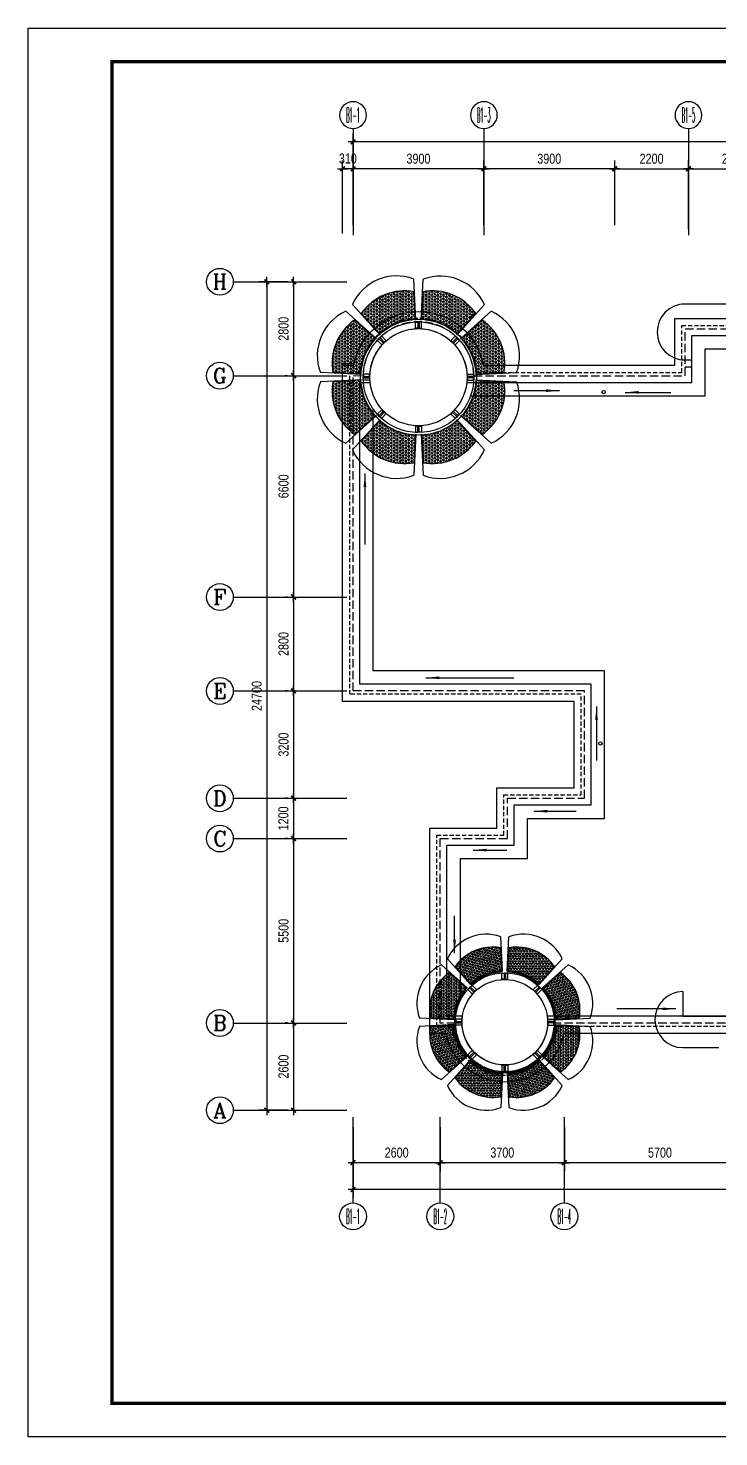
# Model space of a CAD drawing. Extents: x -40206 to 90585, y -55800 to -13493.
# Drawn here: x 31285 to 51876, y -55493 to -13493 of the extents above; entities that cross this region are included whole.
import ezdxf
from ezdxf.enums import TextEntityAlignment as Align

# ---------------------------------------------------------------- set-up
doc = ezdxf.new("R2010")
doc.units = 0
doc.header["$LTSCALE"] = 1000
doc.header["$MEASUREMENT"] = 0
doc.linetypes.add('DASH', pattern=[0.35, 0.25, -0.1])
doc.linetypes.add('HIDDEN2', pattern=[0.1875, 0.125, -0.0625])
doc.layers.get('0').update_dxf_attribs({"linetype": 'CONTINUOUS'})
doc.layers.get('DEFPOINTS').update_dxf_attribs({"linetype": 'CONTINUOUS'})
doc.layers.add('AXIS_TEXT', color=7, linetype='CONTINUOUS')
doc.layers.add('FRAME', color=7, linetype='CONTINUOUS')
doc.styles.add('COMPLEX', font='COMPLEX')
doc.styles.add('DIM_FONT', font='wcad.shx', dxfattribs={"width": 0.8})
doc.dimstyles.new('AXIS', dxfattribs={"dimtxt": 300, "dimasz": 1, "dimexe": 250, "dimexo": 300, "dimgap": 150, "dimtad": 1, "dimdec": 0, "dimzin": 0, "dimdsep": 46, "dimtxsty": 'DIM_FONT', "dimblk": '_DIMX', "dimblk1": 'ARCHTICK', "dimblk2": 'ARCHTICK', "dimsah": 1, "dimcen": 0.09, "dimdle": 150, "dimclrt": 7, "dimadec": 0, "dimazin": 0, "dimtfac": 1, "dimtdec": 0, "dimtix": 1, "dimtmove": 2, "dimatfit": 3, "dimldrblk": '_DIMX', "dimfxl": 0, "dimtolj": 1, "dimtzin": 0, "dimarcsym": 0})
pattern_1 = [(0, (-39508.087, -29828.714), (1e-14, 49.963004), [28.846154, -57.69231]), (120, (-39508.087, -29828.714), (-43.26923, -24.981502), [28.846154, -57.69231]), (60, (-39479.24, -29828.714), (-43.26923, 24.981502), [28.846154, -57.69231])]

# ---------------------------------------------------------------- blocks, each defined once
blk = doc.blocks.new('_DIMX')
blk.add_line((-150, 0), (150, 0))
at = {"const_width": 50}
blk.add_lwpolyline([(-70, -70), (70, 70)], dxfattribs=at)
blk = doc.blocks.new('*D98')
at = {"color": 0, "linetype": 'ByBlock'}
for p, q in [((-30430, -46259), (-30430, -48370)), ((4670, -46259), (4670, -48370)), ((4669, -48120), (-30429, -48120))]:
    blk.add_line(p, q, dxfattribs=at)
at = {"layer": 'DEFPOINTS', "color": 0, "linetype": 'ByBlock'}
for p in [(-30430, -45959), (4670, -45959), (-30430, -48120)]:
    blk.add_point(p, dxfattribs=at)
at = {"color": 0, "linetype": 'ByBlock', "rotation": 180}
blk.add_blockref('_DIMX', (-30430, -48120), dxfattribs=at)
at = {"color": 0, "linetype": 'ByBlock'}
blk.add_blockref('_DIMX', (4670, -48120), dxfattribs=at)
at = {"color": 7, "linetype": 'ByBlock', "insert": (-12880, -47814), "char_height": 300, "attachment_point": 5, "style": 'DIM_FONT'}
blk.add_mtext('\\A1;35100', dxfattribs=at)
blk = doc.blocks.new('_ARCHTICK')
at = {"color": 0, "linetype": 'ByBlock', "const_width": 0.15}
blk.add_lwpolyline([(-0.5, -0.5), (0.5, 0.5)], dxfattribs=at)
blk = doc.blocks.new('*D83')
at = {"color": 0, "linetype": 'ByBlock'}
for p, q in [((-30430, -19363), (-30430, -16636)), ((4670, -19363), (4670, -16636)), ((4669, -16886), (-30429, -16886))]:
    blk.add_line(p, q, dxfattribs=at)
at = {"layer": 'DEFPOINTS', "color": 0, "linetype": 'ByBlock'}
for p in [(-30430, -16886), (-30430, -19663), (4670, -19663)]:
    blk.add_point(p, dxfattribs=at)
at = {"color": 0, "linetype": 'ByBlock', "rotation": 180}
blk.add_blockref('_DIMX', (-30430, -16886), dxfattribs=at)
at = {"color": 0, "linetype": 'ByBlock'}
blk.add_blockref('_DIMX', (4670, -16886), dxfattribs=at)
at = {"color": 7, "linetype": 'ByBlock', "insert": (-12880, -16580), "char_height": 300, "attachment_point": 5, "style": 'DIM_FONT'}
blk.add_mtext('\\A1;35100', dxfattribs=at)
blk = doc.blocks.new('*D113')
at = {"color": 0, "linetype": 'ByBlock'}
for p, q in [((-32201, -33255), (-32201, -36453)), ((-32387, -36454), (-32451, -36454))]:
    blk.add_line(p, q, dxfattribs=at)
at = {"layer": 'DEFPOINTS', "color": 0, "linetype": 'ByBlock'}
for p in [(-32087, -33254), (-32201, -36454), (-32087, -36454)]:
    blk.add_point(p, dxfattribs=at)
at = {"color": 0, "linetype": 'ByBlock'}
for p, rotation in [((-32201, -33254), 90), ((-32201, -36454), 270)]:
    blk.add_blockref('_DIMX', p, dxfattribs=dict(at, rotation=rotation))
at = {"color": 7, "linetype": 'ByBlock', "insert": (-32501, -34854), "char_height": 300, "attachment_point": 5, "rotation": 90, "style": 'DIM_FONT'}
blk.add_mtext('\\A1;3200', dxfattribs=at)
blk = doc.blocks.new('*D109')
at = {"color": 0, "linetype": 'ByBlock'}
for p, q in [((-32387, -21054), (-33251, -21054)), ((-33001, -21055), (-33001, -45753)), ((-32387, -45754), (-33251, -45754))]:
    blk.add_line(p, q, dxfattribs=at)
at = {"layer": 'DEFPOINTS', "color": 0, "linetype": 'ByBlock'}
for p in [(-32087, -21054), (-33001, -45754), (-32087, -45754)]:
    blk.add_point(p, dxfattribs=at)
at = {"color": 0, "linetype": 'ByBlock'}
for p, rotation in [((-33001, -21054), 90), ((-33001, -45754), 270)]:
    blk.add_blockref('_DIMX', p, dxfattribs=dict(at, rotation=rotation))
at = {"color": 7, "linetype": 'ByBlock', "insert": (-33301, -33404), "char_height": 300, "attachment_point": 5, "rotation": 90, "style": 'DIM_FONT'}
blk.add_mtext('\\A1;24700', dxfattribs=at)
blk = doc.blocks.new('*D102')
at = {"color": 0, "linetype": 'ByBlock'}
for p, q in [((-27830, -46259), (-27830, -47570)), ((-24131, -47320), (-27829, -47320))]:
    blk.add_line(p, q, dxfattribs=at)
at = {"layer": 'DEFPOINTS', "color": 0, "linetype": 'ByBlock'}
for p in [(-27830, -45959), (-24130, -45959), (-27830, -47320)]:
    blk.add_point(p, dxfattribs=at)
at = {"color": 0, "linetype": 'ByBlock', "rotation": 180}
blk.add_blockref('_DIMX', (-27830, -47320), dxfattribs=at)
at = {"color": 0, "linetype": 'ByBlock'}
blk.add_blockref('_DIMX', (-24130, -47320), dxfattribs=at)
at = {"color": 7, "linetype": 'ByBlock', "insert": (-25980, -47020), "char_height": 300, "attachment_point": 5, "style": 'DIM_FONT'}
blk.add_mtext('\\A1;3700', dxfattribs=at)
blk = doc.blocks.new('*D101')
at = {"color": 0, "linetype": 'ByBlock'}
for p, q in [((-30430, -46259), (-30430, -47570)), ((-27831, -47320), (-30429, -47320))]:
    blk.add_line(p, q, dxfattribs=at)
at = {"layer": 'DEFPOINTS', "color": 0, "linetype": 'ByBlock'}
for p in [(-30430, -45959), (-27830, -45959), (-30430, -47320)]:
    blk.add_point(p, dxfattribs=at)
at = {"color": 0, "linetype": 'ByBlock', "rotation": 180}
blk.add_blockref('_DIMX', (-30430, -47320), dxfattribs=at)
at = {"color": 0, "linetype": 'ByBlock'}
blk.add_blockref('_DIMX', (-27830, -47320), dxfattribs=at)
at = {"color": 7, "linetype": 'ByBlock', "insert": (-29130, -47020), "char_height": 300, "attachment_point": 5, "style": 'DIM_FONT'}
blk.add_mtext('\\A1;2600', dxfattribs=at)
blk = doc.blocks.new('_AXISO')
blk.add_circle((0, 0), 0.5)
at = {"layer": 'AXIS_TEXT', "style": 'COMPLEX', "width": 1.041667}
blk.add_attdef('A', text='', height=0.56, dxfattribs=at).set_placement((-0.25, -0.28), (0.25, -0.28), align=Align.FIT)
blk = doc.blocks.new('*D110')
at = {"color": 0, "linetype": 'ByBlock'}
for p, q in [((-32201, -37655), (-32201, -43153)), ((-32387, -43154), (-32451, -43154))]:
    blk.add_line(p, q, dxfattribs=at)
at = {"layer": 'DEFPOINTS', "color": 0, "linetype": 'ByBlock'}
for p in [(-32087, -37654), (-32201, -43154), (-32087, -43154)]:
    blk.add_point(p, dxfattribs=at)
at = {"color": 0, "linetype": 'ByBlock'}
for p, rotation in [((-32201, -37654), 90), ((-32201, -43154), 270)]:
    blk.add_blockref('_DIMX', p, dxfattribs=dict(at, rotation=rotation))
at = {"color": 7, "linetype": 'ByBlock', "insert": (-32501, -40404), "char_height": 300, "attachment_point": 5, "rotation": 90, "style": 'DIM_FONT'}
blk.add_mtext('\\A1;5500', dxfattribs=at)
blk = doc.blocks.new('*D111')
at = {"color": 0, "linetype": 'ByBlock'}
for p, q in [((-32201, -43155), (-32201, -45753)), ((-32387, -45754), (-32451, -45754))]:
    blk.add_line(p, q, dxfattribs=at)
at = {"layer": 'DEFPOINTS', "color": 0, "linetype": 'ByBlock'}
for p in [(-32087, -43154), (-32201, -45754), (-32087, -45754)]:
    blk.add_point(p, dxfattribs=at)
at = {"color": 0, "linetype": 'ByBlock'}
for p, rotation in [((-32201, -43154), 90), ((-32201, -45754), 270)]:
    blk.add_blockref('_DIMX', p, dxfattribs=dict(at, rotation=rotation))
at = {"color": 7, "linetype": 'ByBlock', "insert": (-32501, -44454), "char_height": 300, "attachment_point": 5, "rotation": 90, "style": 'DIM_FONT'}
blk.add_mtext('\\A1;2600', dxfattribs=at)
blk = doc.blocks.new('*D112')
at = {"color": 0, "linetype": 'ByBlock'}
for p, q in [((-32201, -36455), (-32201, -37653)), ((-32387, -37654), (-32451, -37654))]:
    blk.add_line(p, q, dxfattribs=at)
at = {"layer": 'DEFPOINTS', "color": 0, "linetype": 'ByBlock'}
for p in [(-32087, -36454), (-32201, -37654), (-32087, -37654)]:
    blk.add_point(p, dxfattribs=at)
at = {"color": 0, "linetype": 'ByBlock'}
for p, rotation in [((-32201, -36454), 90), ((-32201, -37654), 270)]:
    blk.add_blockref('_DIMX', p, dxfattribs=dict(at, rotation=rotation))
at = {"color": 7, "linetype": 'ByBlock', "insert": (-32506, -37054), "char_height": 300, "attachment_point": 5, "rotation": 90, "style": 'DIM_FONT'}
blk.add_mtext('\\A1;1200', dxfattribs=at)
blk = doc.blocks.new('*D100')
at = {"color": 0, "linetype": 'ByBlock'}
for p, q in [((-24130, -46259), (-24130, -47570)), ((-18431, -47320), (-24129, -47320))]:
    blk.add_line(p, q, dxfattribs=at)
at = {"layer": 'DEFPOINTS', "color": 0, "linetype": 'ByBlock'}
for p in [(-24130, -45959), (-18430, -45959), (-24130, -47320)]:
    blk.add_point(p, dxfattribs=at)
at = {"color": 0, "linetype": 'ByBlock', "rotation": 180}
blk.add_blockref('_DIMX', (-24130, -47320), dxfattribs=at)
at = {"color": 0, "linetype": 'ByBlock'}
blk.add_blockref('_DIMX', (-18430, -47320), dxfattribs=at)
at = {"color": 7, "linetype": 'ByBlock', "insert": (-21280, -47020), "char_height": 300, "attachment_point": 5, "style": 'DIM_FONT'}
blk.add_mtext('\\A1;5700', dxfattribs=at)
blk = doc.blocks.new('_ARROW')
blk.add_solid([(0, 0), (-1, 0.1), (-1, -0.1)])
blk = doc.blocks.new('*D84')
at = {"color": 0, "linetype": 'ByBlock'}
for p, q in [((-30430, -19363), (-30430, -17436)), ((-26531, -17686), (-30429, -17686))]:
    blk.add_line(p, q, dxfattribs=at)
at = {"layer": 'DEFPOINTS', "color": 0, "linetype": 'ByBlock'}
for p in [(-30430, -17686), (-30430, -19663), (-26530, -19663)]:
    blk.add_point(p, dxfattribs=at)
at = {"color": 0, "linetype": 'ByBlock', "rotation": 180}
blk.add_blockref('_DIMX', (-30430, -17686), dxfattribs=at)
at = {"color": 0, "linetype": 'ByBlock'}
blk.add_blockref('_DIMX', (-26530, -17686), dxfattribs=at)
at = {"color": 7, "linetype": 'ByBlock', "insert": (-28480, -17386), "char_height": 300, "attachment_point": 5, "style": 'DIM_FONT'}
blk.add_mtext('\\A1;3900', dxfattribs=at)
blk = doc.blocks.new('*D114')
at = {"color": 0, "linetype": 'ByBlock'}
for p, q in [((-32387, -21054), (-32451, -21054)), ((-32201, -21055), (-32201, -23853)), ((-32387, -23854), (-32451, -23854))]:
    blk.add_line(p, q, dxfattribs=at)
at = {"layer": 'DEFPOINTS', "color": 0, "linetype": 'ByBlock'}
for p in [(-32087, -21054), (-32201, -23854), (-32087, -23854)]:
    blk.add_point(p, dxfattribs=at)
at = {"color": 0, "linetype": 'ByBlock'}
for p, rotation in [((-32201, -21054), 90), ((-32201, -23854), 270)]:
    blk.add_blockref('_DIMX', p, dxfattribs=dict(at, rotation=rotation))
at = {"color": 7, "linetype": 'ByBlock', "insert": (-32501, -22454), "char_height": 300, "attachment_point": 5, "rotation": 90, "style": 'DIM_FONT'}
blk.add_mtext('\\A1;2800', dxfattribs=at)
blk = doc.blocks.new('*D115')
at = {"color": 0, "linetype": 'ByBlock'}
for p, q in [((-32201, -23855), (-32201, -30453)), ((-32387, -30454), (-32451, -30454))]:
    blk.add_line(p, q, dxfattribs=at)
at = {"layer": 'DEFPOINTS', "color": 0, "linetype": 'ByBlock'}
for p in [(-32087, -23854), (-32201, -30454), (-32087, -30454)]:
    blk.add_point(p, dxfattribs=at)
at = {"color": 0, "linetype": 'ByBlock'}
for p, rotation in [((-32201, -23854), 90), ((-32201, -30454), 270)]:
    blk.add_blockref('_DIMX', p, dxfattribs=dict(at, rotation=rotation))
at = {"color": 7, "linetype": 'ByBlock', "insert": (-32501, -27154), "char_height": 300, "attachment_point": 5, "rotation": 90, "style": 'DIM_FONT'}
blk.add_mtext('\\A1;6600', dxfattribs=at)
blk = doc.blocks.new('*D108')
at = {"color": 0, "linetype": 'ByBlock'}
for p, q in [((-32201, -30455), (-32201, -33253)), ((-32387, -33254), (-32451, -33254))]:
    blk.add_line(p, q, dxfattribs=at)
at = {"layer": 'DEFPOINTS', "color": 0, "linetype": 'ByBlock'}
for p in [(-32087, -30454), (-32201, -33254), (-32087, -33254)]:
    blk.add_point(p, dxfattribs=at)
at = {"color": 0, "linetype": 'ByBlock'}
for p, rotation in [((-32201, -30454), 90), ((-32201, -33254), 270)]:
    blk.add_blockref('_DIMX', p, dxfattribs=dict(at, rotation=rotation))
at = {"color": 7, "linetype": 'ByBlock', "insert": (-32501, -31854), "char_height": 300, "attachment_point": 5, "rotation": 90, "style": 'DIM_FONT'}
blk.add_mtext('\\A1;2800', dxfattribs=at)
blk = doc.blocks.new('*D119')
at = {"color": 0, "linetype": 'ByBlock'}
for p, q in [((-30740, -19619), (-30740, -17436)), ((-30741, -17686), (-30742, -17686)), ((-30430, -17686), (-30740, -17686)), ((-30429, -17686), (-30428, -17686))]:
    blk.add_line(p, q, dxfattribs=at)
at = {"layer": 'DEFPOINTS', "color": 0, "linetype": 'ByBlock'}
for p in [(-30740, -17686), (-30740, -19919), (-30430, -19919)]:
    blk.add_point(p, dxfattribs=at)
at = {"color": 0, "linetype": 'ByBlock'}
blk.add_blockref('_DIMX', (-30740, -17686), dxfattribs=at)
at = {"color": 0, "linetype": 'ByBlock', "rotation": 180}
blk.add_blockref('_DIMX', (-30430, -17686), dxfattribs=at)
at = {"color": 7, "linetype": 'ByBlock', "insert": (-30585, -17380), "char_height": 300, "attachment_point": 5, "style": 'DIM_FONT'}
blk.add_mtext('\\A1;310', dxfattribs=at)
blk = doc.blocks.new('*D90')
at = {"color": 0, "linetype": 'ByBlock'}
for p, q in [((-22630, -19363), (-22630, -17436)), ((-20430, -19478), (-20430, -17436)), ((-22629, -17686), (-20431, -17686))]:
    blk.add_line(p, q, dxfattribs=at)
at = {"layer": 'DEFPOINTS', "color": 0, "linetype": 'ByBlock'}
for p in [(-20430, -17686), (-22630, -19663), (-20430, -19778)]:
    blk.add_point(p, dxfattribs=at)
at = {"color": 0, "linetype": 'ByBlock', "rotation": 180}
blk.add_blockref('_DIMX', (-22630, -17686), dxfattribs=at)
at = {"color": 0, "linetype": 'ByBlock'}
blk.add_blockref('_DIMX', (-20430, -17686), dxfattribs=at)
at = {"color": 7, "linetype": 'ByBlock', "insert": (-21530, -17386), "char_height": 300, "attachment_point": 5, "style": 'DIM_FONT'}
blk.add_mtext('\\A1;2200', dxfattribs=at)
blk = doc.blocks.new('*D82')
at = {"color": 0, "linetype": 'ByBlock'}
for p, q in [((-26530, -19363), (-26530, -17436)), ((-22631, -17686), (-26529, -17686))]:
    blk.add_line(p, q, dxfattribs=at)
at = {"layer": 'DEFPOINTS', "color": 0, "linetype": 'ByBlock'}
for p in [(-26530, -17686), (-26530, -19663), (-22630, -19663)]:
    blk.add_point(p, dxfattribs=at)
at = {"color": 0, "linetype": 'ByBlock', "rotation": 180}
blk.add_blockref('_DIMX', (-26530, -17686), dxfattribs=at)
at = {"color": 0, "linetype": 'ByBlock'}
blk.add_blockref('_DIMX', (-22630, -17686), dxfattribs=at)
at = {"color": 7, "linetype": 'ByBlock', "insert": (-24580, -17386), "char_height": 300, "attachment_point": 5, "style": 'DIM_FONT'}
blk.add_mtext('\\A1;3900', dxfattribs=at)
blk = doc.blocks.new('*D89')
at = {"color": 0, "linetype": 'ByBlock'}
for p, q in [((-20430, -19478), (-20430, -17436)), ((-17730, -19350), (-17730, -17436)), ((-20429, -17686), (-17731, -17686))]:
    blk.add_line(p, q, dxfattribs=at)
at = {"layer": 'DEFPOINTS', "color": 0, "linetype": 'ByBlock'}
for p in [(-17730, -17686), (-17730, -19650), (-20430, -19778)]:
    blk.add_point(p, dxfattribs=at)
at = {"color": 0, "linetype": 'ByBlock', "rotation": 180}
blk.add_blockref('_DIMX', (-20430, -17686), dxfattribs=at)
at = {"color": 0, "linetype": 'ByBlock'}
blk.add_blockref('_DIMX', (-17730, -17686), dxfattribs=at)
at = {"color": 7, "linetype": 'ByBlock', "insert": (-19080, -17386), "char_height": 300, "attachment_point": 5, "style": 'DIM_FONT'}
blk.add_mtext('\\A1;2700', dxfattribs=at)

msp = doc.modelspace()

# ---------------------------------------------------------------- hatches: boundary and pattern name
h = msp.add_hatch()
h.set_pattern_fill('HEX', color=256, scale=230.769231, angle=360, style=0)
h.set_pattern_definition(pattern_1)
h.paths.add_polyline_path([(42826.7, -22176.1), (42822.7, -22100.9), (42837.8, -22100.1), (42798.5, -21350.9, 0.2980919), (41216.1, -22000.8), (41718.9, -22559.2), (41771.5, -22611.8, -0.1701274)])
h = msp.add_hatch()
h.set_pattern_fill('HEX', color=256, scale=230.769231, angle=360, style=0)
h.set_pattern_definition(pattern_1)
h.paths.add_polyline_path([(43058.3, -21348.1), (43018.8, -22100.9), (43014.9, -22176.1, -0.1707077), (44073, -22614.4), (44123.4, -22558.4), (44627.8, -21998.2, 0.2930789)])
h.paths.add_polyline_path([(44644.3, -23805.6), (44719.6, -23801.7), (45472.4, -23762.2, 0.2930789), (44822.3, -22192.6), (44262.1, -22697.1), (44206, -22747.5, -0.1707077)])
h = msp.add_hatch()
h.set_pattern_fill('HEX', color=256, scale=230.769231, angle=360, style=0)
h.set_pattern_definition(pattern_1)
h.paths.add_polyline_path([(40369.1, -23762.2), (41121.9, -23801.7), (41197.2, -23805.6, -0.1707077), (41635.5, -22747.5), (41579.5, -22697.1), (41019.2, -22192.6, 0.2930789)])
h = msp.add_hatch()
h.set_pattern_fill('HEX', color=256, scale=230.769231, angle=360, style=0)
h.set_pattern_definition(pattern_1)
h.paths.add_polyline_path([(41768.6, -25185), (41718.1, -25241), (41213.7, -25801.2, 0.2930789), (42783.3, -26451.4), (42822.7, -25698.5), (42826.7, -25623.3, -0.1707077)])
h.paths.add_polyline_path([(41197.2, -23993.8), (41121.9, -23997.8), (40369.1, -24037.2, 0.2930789), (41019.2, -25606.8), (41579.5, -25102.3), (41635.5, -25051.9, -0.1707077)])
h = msp.add_hatch()
h.set_pattern_fill('HEX', color=256, scale=230.769231, angle=360, style=0)
h.set_pattern_definition(pattern_1)
h.paths.add_polyline_path([(44206, -25051.9), (44262.1, -25102.3), (44822.3, -25606.8, 0.2930789), (45472.4, -24037.2), (44719.6, -23997.8), (44644.3, -23993.8, -0.1707077)])
h.paths.add_polyline_path([(43014.9, -25623.3), (43018.8, -25698.5), (43058.3, -26451.4, 0.2930789), (44627.8, -25801.2), (44123.4, -25241), (44073, -25185, -0.1707077)])
h = msp.add_hatch()
h.set_pattern_fill('HEX', color=8, scale=200, angle=-45, style=0)
h.set_pattern_definition([(315, (68255.227, -6007.435), (30.61862, 30.61862), [25, -50]), (75, (68255.227, -6007.435), (-41.825815, 11.207193), [25, -50]), (15, (68272.905, -6025.112), (-11.207193, 41.825815), [25, -50])])
h.paths.add_polyline_path([(45404.9, -41593.8), (45369.1, -40910, 0.0206974), (45256.7, -40895.2), (44399.6, -41752.3), (44557.4, -41910, -0.1501634)])
h.paths.add_polyline_path([(45256.7, -40895.2, 0.0526181), (44969.4, -40899.7), (44196.2, -41672.8), (44472.8, -41979.9, -0.0178219), (44557.4, -41910), (44399.6, -41752.3)])
h.paths.add_polyline_path([(44969.4, -40899.7, 0.0323767), (44795.3, -40932.3), (44129.2, -41598.4), (44196.2, -41672.8)])
h.paths.add_polyline_path([(44795.3, -40932.3, 0.1787532), (44014.5, -41471), (44129.2, -41598.4)])
h = msp.add_hatch()
h.set_pattern_fill('HEX', color=8, scale=200, angle=-90, style=0)
h.set_pattern_definition([(270, (87839.52, -32974.17), (43.30127, -8e-15), [25, -50]), (30, (87839.52, -32974.17), (-21.650635, 37.5), [25, -50]), (330, (87839.52, -32999.17), (21.650635, 37.5), [25, -50])])
h.paths.add_polyline_path([(46518.5, -41979.9), (46976.7, -41471, 0.0206974), (46907.8, -41381.1), (45695.6, -41381.1), (45695.6, -41604.2, -0.1501634)])
h.paths.add_polyline_path([(46907.8, -41381.1, 0.0526181), (46701.4, -41181.1), (45608, -41181.1), (45586.4, -41593.8, -0.0178219), (45695.6, -41604.2), (45695.6, -41381.1)])
h.paths.add_polyline_path([(46701.4, -41181.1, 0.0323767), (46555.2, -41081.1), (45613.3, -41081.1), (45608, -41181.1)])
h.paths.add_polyline_path([(46555.2, -41081.1, 0.1787532), (45622.2, -40910), (45613.3, -41081.1)])
h = msp.add_hatch()
h.set_pattern_fill('HEX', color=8, scale=200, style=0)
h.set_pattern_definition([(0, (35338.677, -787.26), (0, 43.30127), [25, -50]), (120, (35338.677, -787.26), (-37.5, -21.650635), [25, -50]), (60, (35363.677, -787.26), (-37.5, 21.650635), [25, -50])])
h.paths.add_polyline_path([(44344.4, -42108.3), (43835.5, -41650, 0.0206974), (43745.6, -41719), (43745.6, -42931.1), (43968.7, -42931.1, -0.1501634)])
h.paths.add_polyline_path([(43745.6, -41719, 0.0526181), (43545.6, -41925.3), (43545.6, -43018.8), (43958.3, -43040.4, -0.0178219), (43968.7, -42931.1), (43745.6, -42931.1)])
h.paths.add_polyline_path([(43545.6, -41925.3, 0.0323767), (43445.6, -42071.5), (43445.6, -43013.5), (43545.6, -43018.8)])
h.paths.add_polyline_path([(43445.6, -42071.5, 0.1787532), (43274.5, -43004.6), (43445.6, -43013.5)])
h = msp.add_hatch()
h.set_pattern_fill('HEX', color=8, scale=200, angle=-135, style=0)
h.set_pattern_definition([(225, (82619.346, -65890.72), (30.61862, -30.61862), [25, -50]), (345, (82619.346, -65890.72), (11.207193, 41.825815), [25, -50]), (285, (82601.67, -65908.4), (41.825815, 11.207193), [25, -50])])
h.paths.add_polyline_path([(47032.9, -43040.4), (47716.8, -43004.6, 0.0206974), (47731.6, -42892.2), (46874.5, -42035.1), (46716.8, -42192.9, -0.1501634)])
h.paths.add_polyline_path([(47731.6, -42892.2, 0.0526181), (47727.1, -42604.9), (46954, -41831.7), (46646.8, -42108.3, -0.0178219), (46716.8, -42192.9), (46874.5, -42035.1)])
h.paths.add_polyline_path([(47727.1, -42604.9, 0.0323767), (47694.5, -42430.8), (47028.4, -41764.7), (46954, -41831.7)])
h.paths.add_polyline_path([(47694.5, -42430.8, 0.1787532), (47155.8, -41650), (47028.4, -41764.7)])
h = msp.add_hatch()
h.set_pattern_fill('HEX', color=8, scale=200, angle=45, style=0)
h.set_pattern_definition([(45, (8371.94, -20371.553), (-30.61862, 30.61862), [25, -50]), (165, (8371.94, -20371.553), (-11.207193, -41.825815), [25, -50]), (105, (8389.62, -20353.876), (-41.825815, -11.207193), [25, -50])])
h.paths.add_polyline_path([(43958.3, -43221.9), (43274.5, -43257.7, 0.0206974), (43259.7, -43370), (44116.8, -44227.2), (44274.5, -44069.4, -0.1501634)])
h.paths.add_polyline_path([(43259.7, -43370, 0.0526181), (43264.2, -43657.4), (44037.3, -44430.5), (44344.4, -44154, -0.0178219), (44274.5, -44069.4), (44116.8, -44227.2)])
h.paths.add_polyline_path([(43264.2, -43657.4, 0.0323767), (43296.8, -43831.5), (43962.9, -44497.5), (44037.3, -44430.5)])
h.paths.add_polyline_path([(43296.8, -43831.5, 0.1787532), (43835.5, -44612.2), (43962.9, -44497.5)])
h = msp.add_hatch()
h.set_pattern_fill('HEX', color=8, scale=200, angle=180, style=0)
h.set_pattern_definition([(180, (55652.61, -85475.015), (-5e-15, -43.30127), [25, -50]), (300, (55652.61, -85475.015), (37.5, 21.650635), [25, -50]), (240, (55627.61, -85475.015), (37.5, -21.650635), [25, -50])])
h.paths.add_polyline_path([(46646.8, -44154), (47155.8, -44612.2, 0.0206974), (47245.6, -44543.3), (47245.6, -43331.1), (47022.6, -43331.1, -0.1501634)])
h.paths.add_polyline_path([(47245.6, -44543.3, 0.0526181), (47445.6, -44336.9), (47445.6, -43243.5), (47032.9, -43221.9, -0.0178219), (47022.6, -43331.1), (47245.6, -43331.1)])
h.paths.add_polyline_path([(47445.6, -44336.9, 0.0323767), (47545.6, -44190.7), (47545.6, -43248.8), (47445.6, -43243.5)])
h.paths.add_polyline_path([(47545.6, -44190.7, 0.1787532), (47716.8, -43257.7), (47545.6, -43248.8)])
h = msp.add_hatch()
h.set_pattern_fill('HEX', color=8, scale=200, angle=90, style=0)
h.set_pattern_definition([(90, (3151.765, -53288.103), (-43.30127, 3e-15), [25, -50]), (210, (3151.765, -53288.103), (21.650635, -37.5), [25, -50]), (150, (3151.765, -53263.103), (-21.650635, -37.5), [25, -50])])
h.paths.add_polyline_path([(44472.8, -44282.3), (44014.5, -44791.3, 0.0206974), (44083.5, -44881.1), (45295.6, -44881.1), (45295.6, -44658.1, -0.1501634)])
h.paths.add_polyline_path([(44083.5, -44881.1, 0.0526181), (44289.8, -45081.1), (45383.3, -45081.1), (45404.9, -44668.4, -0.0178219), (45295.6, -44658.1), (45295.6, -44881.1)])
h.paths.add_polyline_path([(44289.8, -45081.1, 0.0323767), (44436, -45181.1), (45378, -45181.1), (45383.3, -45081.1)])
h.paths.add_polyline_path([(44436, -45181.1, 0.1787532), (45369.1, -45352.3), (45378, -45181.1)])
h = msp.add_hatch()
h.set_pattern_fill('HEX', color=8, scale=200, angle=135, style=0)
h.set_pattern_definition([(135, (22736.06, -80254.84), (-30.61862, -30.61862), [25, -50]), (255, (22736.06, -80254.84), (41.825815, -11.207193), [25, -50]), (195, (22718.38, -80237.16), (11.207193, -41.825815), [25, -50])])
h.paths.add_polyline_path([(45586.4, -44668.4), (45622.2, -45352.3, 0.0206974), (45734.6, -45367.1), (46591.7, -44510), (46433.9, -44352.3, -0.1501634)])
h.paths.add_polyline_path([(45734.6, -45367.1, 0.0526181), (46021.9, -45362.6), (46795, -44589.5), (46518.5, -44282.3, -0.0178219), (46433.9, -44352.3), (46591.7, -44510)])
h.paths.add_polyline_path([(46021.9, -45362.6, 0.0323767), (46196, -45330), (46862, -44663.9), (46795, -44589.5)])
h.paths.add_polyline_path([(46196, -45330, 0.1787532), (46976.7, -44791.3), (46862, -44663.9)])

# ---------------------------------------------------------------- linework, layer by layer
for p, q in [((40970.8, -16485.7), (40970.8, -19663.3)), ((44870.8, -16485.7), (44870.8, -19663.3)), ((50970.8, -16485.7), (50970.8, -19663.3)), ((42843.1, -22201.5), (42778.8, -20974.5)), ((42998.4, -22201.5), (43062.7, -20974.5)), ((37400.1, -21054.3), (40781.4, -21054.3)), ((42828, -22202.2), (42783.5, -21351.6)), ((43013.5, -22202.2), (43058.1, -21351.6)), ((41774.9, -22644), (40952.7, -21730.9)), ((44066.7, -22644), (44888.8, -21730.9)), ((41665, -22753.8), (40751.9, -21931.7)), ((41654.9, -22765), (41021.9, -22195)), ((41786, -22633.8), (41216.1, -22000.8)), ((44055.5, -22633.8), (44625.4, -22000.8)), ((44176.5, -22753.8), (45089.6, -21931.7)), ((44186.6, -22765), (44819.6, -22195)), ((40610.8, -23494.7), (40952, -23494.7)), ((37400.1, -23854.2), (40781.4, -23854.2)), ((41222.5, -23822), (39995.5, -23757.7)), ((41223.3, -23807), (40372.7, -23762.4)), ((44618.2, -23807), (45468.8, -23762.4)), ((44619, -23822), (45846, -23757.7)), ((50870.8, -23589.3), (51070.8, -23589.3)), ((41222.5, -23977.4), (39995.5, -24041.7)), ((41223.3, -23992.4), (40372.7, -24037)), ((44618.2, -23992.4), (45468.8, -24037)), ((44619, -23977.4), (45846, -24041.7)), ((41665, -25045.6), (40751.9, -25867.7)), ((41774.9, -25155.5), (40952.7, -26068.5)), ((41654.9, -25034.4), (41021.9, -25604.4)), ((41786, -25165.6), (41216.1, -25798.6)), ((44055.5, -25165.6), (44625.4, -25798.6)), ((44066.7, -25155.5), (44888.8, -26068.5)), ((44176.5, -25045.6), (45089.6, -25867.7)), ((44186.6, -25034.4), (44819.6, -25604.4)), ((42843.1, -25597.9), (42778.8, -26824.9)), ((42828, -25597.2), (42783.5, -26447.8)), ((42998.4, -25597.9), (43062.7, -26824.9)), ((43013.5, -25597.2), (43058.1, -26447.8)), ((37400.1, -30454.3), (40781.4, -30454.3)), ((37400.1, -33254.3), (40781.4, -33254.3)), ((37400.1, -36454.3), (40781.4, -36454.3)), ((37400.1, -37654.3), (40781.4, -37654.3)), ((45425.9, -41612.8), (45372.1, -40586.2)), ((45565.4, -41612.8), (45619.2, -40586.2)), ((45404.9, -41593.8), (45369.1, -40910)), ((45586.4, -41593.8), (45622.2, -40910)), ((44372.7, -42106.8), (43608.8, -41418.9)), ((44471.3, -42008.2), (43783.4, -41244.3)), ((44472.8, -41979.9), (44014.5, -41471)), ((46518.5, -41979.9), (46976.7, -41471)), ((46520, -42008.2), (47207.8, -41244.3)), ((46618.6, -42106.8), (47382.5, -41418.9)), ((44344.4, -42108.3), (43835.5, -41650)), ((46646.8, -42108.3), (47155.8, -41650)), ((37400.1, -43154.3), (40781.4, -43154.3)), ((43977.3, -43061.4), (42950.7, -43007.6)), ((43977.3, -43200.9), (42950.7, -43254.7)), ((43958.3, -43040.4), (43274.5, -43004.6)), ((43958.3, -43221.9), (43274.5, -43257.7)), ((47014, -43061.4), (48040.6, -43007.6)), ((47014, -43200.9), (48040.6, -43254.7)), ((47032.9, -43040.4), (47716.8, -43004.6)), ((47032.9, -43221.9), (47716.8, -43257.7)), ((44372.7, -44155.5), (43608.8, -44843.3)), ((44471.3, -44254.1), (43783.4, -45018)), ((44344.4, -44154), (43835.5, -44612.2)), ((44472.8, -44282.3), (44014.5, -44791.3)), ((44785, -44398.3), (44773.3, -44388.5)), ((46518.5, -44282.3), (46976.7, -44791.3)), ((46520, -44254.1), (47207.8, -45018)), ((46618.6, -44155.5), (47382.5, -44843.3)), ((46646.8, -44154), (47155.8, -44612.2)), ((45404.9, -44668.4), (45369.1, -45352.3)), ((45425.9, -44649.5), (45372.1, -45676.1)), ((45565.4, -44649.5), (45619.2, -45676.1)), ((45586.4, -44668.4), (45622.2, -45352.3)), ((37400.1, -45754.3), (40781.4, -45754.3)), ((40970.8, -48519.9), (40970.8, -45959.2)), ((43570.8, -48519.9), (43570.8, -45959.2)), ((47270.8, -48519.9), (47270.8, -45959.2))]:
    msp.add_line(p, q)
at = {"color": 4}
for p, q in [((53200.8, -21719.3), (50770.8, -21719.3)), ((51070.8, -22654.3), (57070.8, -22654.3)), ((51070.8, -23389.3), (51070.8, -22654.3)), ((51070.8, -23389.3), (50770.8, -23389.3)), ((50805.8, -42219.3), (50805.8, -42954.3)), ((50805.8, -42954.3), (52970.8, -42954.3)), ((50805.8, -43889.3), (51875.8, -43889.3))]:
    msp.add_line(p, q, dxfattribs=at)
for points in [[(52460.8, -43464.3), (47249.6, -43464.3, -0.8279411), (43741.7, -43464.3), (43260.8, -43464.3), (43260.8, -37344.3), (45260.8, -37344.3), (45260.8, -36144.3), (47561.1, -36144.3), (47561.1, -33564.3), (40660.8, -33564.3), (40660.8, -23545.4), (40992.5, -23544.2, -0.8325046), (44849, -23544.3), (50560.8, -23544.3), (50560.8, -22144.3)], [(50560.8, -22144.3), (57580.8, -22144.3), (57580.8, -29944.1), (58430.8, -29944.4), (58431.5, -29944.4), (58611.5, -29944.4), (58610.8, -29944.3), (59460.8, -29944.3), (59460.8, -22144.3), (66480.8, -22144.3), (66480.8, -23544.2), (72192.7, -23543.3, -0.8323032), (76049, -23544.3), (76070.8, -23544.3)], [(57070.8, -42424.3), (57070.8, -42424.3), (57070.8, -43454.3), (52970.8, -43454.3), (52970.8, -42954.3), (46758.7, -42954.3, -1.1497786), (44232.6, -42954.3), (43770.8, -42954.3), (43770.8, -37854.3), (45770.8, -37854.3), (45770.8, -36654.3), (48071.1, -36654.3), (48071.1, -33054.3), (41170.8, -33054.3), (41170.8, -24053.6), (41478.1, -24052.5, -1.112205), (44363.2, -24054.3), (51070.8, -24054.3), (51070.8, -22654.3), (57070.8, -22654.3), (57070.8, -30453.9), (58430.8, -30454.2), (58430.8, -30454.3)]]:
    msp.add_lwpolyline(points, format="xyb")
at = {"color": 8, "linetype": 'HIDDEN2'}
msp.add_lwpolyline([(52670.8, -43754.3), (52670.8, -43754.3), (52670.8, -43254.3), (47066.2, -43254.3, -0.9246578), (43925.1, -43254.3), (43470.8, -43254.3), (43470.8, -37554.3), (45470.8, -37554.3), (45470.8, -36354.3), (47771.1, -36354.3), (47771.1, -33354.3), (40870.8, -33354.3), (40870.8, -23754.6), (41176.1, -23753.6, -0.9199271), (44665.4, -23754.3), (50770.8, -23754.3), (50770.8, -22354.3), (53570.8, -22354.3)], format="xyb", dxfattribs=at)
at = {"color": 8, "linetype": 'DASH'}
msp.add_lwpolyline([(52770.8, -43154.3), (46970.8, -43154.3, -0.9844316), (44020.5, -43154.3), (43570.8, -43154.3), (43570.8, -37654.3), (45570.8, -37654.3), (45570.8, -36454.3), (47871.1, -36454.3), (47871.1, -33254.3), (40970.8, -33254.3), (40970.8, -23854.3), (41270.7, -23853.2, -0.972545), (44570.9, -23854.3), (50870.8, -23854.3), (50870.8, -22454.3), (57270.8, -22454.3)], format="xyb", dxfattribs=at)
at = {"color": 4}
for points in [[(42831.3, -22259), (42901.3, -22259), (42901.3, -22439), (42831.3, -22439)], [(43011.3, -22259), (42941.3, -22259), (42941.3, -22439), (43011.3, -22439)], [(41824.6, -22675.5), (41775.1, -22725), (41902.4, -22852.3), (41951.9, -22802.8)], [(44017.6, -22676.3), (44067.1, -22725.8), (43939.9, -22853), (43890.4, -22803.5)], [(41697.3, -22802.8), (41746.8, -22753.3), (41874.1, -22880.6), (41824.6, -22930.1)], [(44144.9, -22803.6), (44095.4, -22754.1), (43968.1, -22881.3), (44017.6, -22930.8)], [(41280.1, -23809.2), (41280.1, -23879.2), (41460.1, -23879.2), (41460.1, -23809.2)], [(41280.1, -23989.2), (41280.1, -23919.2), (41460.1, -23919.2), (41460.1, -23989.2)], [(44561.5, -23810.2), (44561.5, -23880.2), (44381.5, -23880.2), (44381.5, -23810.2)], [(44561.5, -23990.2), (44561.5, -23920.2), (44381.5, -23920.2), (44381.5, -23990.2)], [(41696.6, -24995.9), (41746.1, -25045.4), (41873.4, -24918.1), (41823.9, -24868.6)], [(41823.9, -25123.1), (41774.4, -25073.7), (41901.7, -24946.4), (41951.2, -24995.9)], [(44016.9, -25123.9), (44066.4, -25074.4), (43939.1, -24947.1), (43889.6, -24996.6)], [(44144.2, -24996.6), (44094.7, -25046.1), (43967.4, -24918.8), (44016.9, -24869.3)], [(42830.2, -25540.4), (42900.2, -25540.4), (42900.2, -25360.4), (42830.2, -25360.4)], [(43010.3, -25540.4), (42940.3, -25540.4), (42940.3, -25360.4), (43010.3, -25360.4)], [(45405.6, -41666.2), (45475.6, -41666.2), (45475.6, -41846.2), (45405.6, -41846.2)], [(45585.6, -41666.2), (45515.6, -41666.2), (45515.6, -41846.2), (45585.6, -41846.2)], [(44396.1, -42158.9), (44445.6, -42109.4), (44572.9, -42236.7), (44523.4, -42286.2)], [(44523.4, -42031.6), (44473.9, -42081.1), (44601.2, -42208.4), (44650.7, -42158.9)], [(46467.9, -42031.6), (46517.4, -42081.1), (46390.1, -42208.4), (46340.6, -42158.9)], [(46595.2, -42158.9), (46545.7, -42109.4), (46418.4, -42236.7), (46467.9, -42286.2)], [(44030.7, -43041.1), (44030.7, -43111.1), (44210.7, -43111.1), (44210.7, -43041.1)], [(44030.7, -43221.2), (44030.7, -43151.2), (44210.7, -43151.2), (44210.7, -43221.2)], [(46960.6, -43041.1), (46960.6, -43111.1), (46780.6, -43111.1), (46780.6, -43041.1)], [(46960.6, -43221.1), (46960.6, -43151.1), (46780.6, -43151.1), (46780.6, -43221.1)], [(44396.1, -44103.4), (44445.6, -44152.9), (44572.9, -44025.6), (44523.4, -43976.1)], [(44523.4, -44230.7), (44473.9, -44181.2), (44601.2, -44053.9), (44650.7, -44103.4)], [(46467.9, -44230.7), (46517.4, -44181.2), (46390.1, -44053.9), (46340.6, -44103.4)], [(46595.2, -44103.4), (46545.7, -44152.9), (46418.4, -44025.6), (46467.9, -43976.1)], [(45405.6, -44596.1), (45475.6, -44596.1), (45475.6, -44416.1), (45405.6, -44416.1)], [(45585.7, -44596.1), (45515.7, -44596.1), (45515.7, -44416.1), (45585.7, -44416.1)]]:
    msp.add_lwpolyline(points, close=True, dxfattribs=at)
for points in [[(44474.8, -24454.3), (51470.8, -24454.3), (51470.8, -23054.3), (56670.8, -23054.3), (56670.8, -30853.8), (58520.8, -30854.1), (58520.8, -30854.3)], [(47120.9, -24301.2), (45760.2, -24301.2)], [(49086.3, -24351.6), (50447, -24351.6)], [(44170.8, -42482.8), (44170.8, -38254.3), (46170.8, -38254.3), (46170.8, -37054.3), (48471.1, -37054.3), (48471.1, -32654.3), (41570.8, -32654.3), (41570.8, -24848.4)], [(41325.4, -26768.7), (41325.4, -28883.7)], [(43139.6, -32861.8), (45760.2, -32861.8)], [(48229.6, -33717.9), (48229.6, -35329.3)], [(46365, -36840), (47624.9, -36840)], [(44550.7, -37998.2), (45558.6, -37998.2)], [(43996.4, -41070), (43996.4, -39962.1)], [(50598.2, -42731.7), (48834.4, -42731.7)]]:
    msp.add_lwpolyline(points)
for centre, radius in [((42920.8, -23899.7), 1730.8), ((42920.8, -23899.7), 1650), ((42920.8, -23899.7), 1450), ((48440.6, -24344.1), 50), ((48343.6, -34819.1), 50), ((45495.6, -43131.1), 1475), ((45495.6, -43131.1), 1275)]:
    msp.add_circle(centre, radius)
for centre, radius, start, end in [((42266.8, -22320.8), 1440.4, 69.17781, 155.82219), ((43567.9, -22337.4), 1453.5, 24.66253, 110.33747), ((42504, -22885), 1562.2, 79.13296, 145.52854), ((43336.1, -22897), 1573.6, 34.26614, 100.73386), ((41358.4, -23252.6), 1453.5, 114.66253, 200.33747), ((41918, -23484.4), 1573.6, 124.26614, 190.73386), ((42920.8, -23899.7), 1726.1, 93.1251, 131.8749), ((42920.8, -23899.7), 1726.1, 48.1251, 86.8749), ((43923.5, -23484.4), 1573.6, 349.26614, 55.73386), ((44483.1, -23252.6), 1453.5, 339.66253, 65.33747), ((42920.8, -23899.7), 1726.1, 138.1251, 176.8749), ((42920.8, -23899.7), 1726.1, 3.1251, 41.8749), ((41358.4, -24546.8), 1453.5, 159.66253, 245.33747), ((41918, -24315.1), 1573.6, 169.26614, 235.73386), ((42920.8, -23899.7), 1726.1, 183.1251, 221.8749), ((42920.8, -23899.7), 1726.1, 318.1251, 356.8749), ((43923.5, -24315.1), 1573.6, 304.26614, 10.73386), ((44483.1, -24546.8), 1453.5, 294.66253, 20.33747), ((42920.8, -23899.7), 1726.1, 228.1251, 266.8749), ((42920.8, -23899.7), 1726.1, 273.1251, 311.8749), ((42505.4, -24902.4), 1573.6, 214.26614, 280.73386), ((43336.1, -24902.4), 1573.6, 259.26614, 325.73386), ((42273.6, -25462), 1453.5, 204.66253, 290.33747), ((43567.9, -25462), 1453.5, 249.66253, 335.33747), ((44932.6, -41771.9), 1264.5, 69.66253, 155.33747), ((46058.7, -41771.9), 1264.5, 24.66253, 110.33747), ((45134.3, -42258.8), 1369.1, 80.12623, 144.87377), ((45857, -42258.8), 1369.1, 35.12623, 99.87377), ((44136.4, -42568.1), 1264.5, 114.66253, 200.33747), ((46854.9, -42568.1), 1264.5, 339.66253, 65.33747), ((44623.3, -42769.8), 1369.1, 125.12623, 189.87377), ((45495.6, -43131.1), 1520, 92.6292, 132.3708), ((45495.6, -43131.1), 1540, 93.37813, 131.62187), ((45495.6, -43131.1), 1501.7, 93.1251, 131.8749), ((45495.6, -43131.1), 1520, 47.6292, 87.3708), ((45495.6, -43131.1), 1501.7, 48.1251, 86.8749), ((45495.6, -43131.1), 1540, 48.37813, 86.62187), ((46368, -42769.8), 1369.1, 350.12623, 54.87377), ((45495.6, -43131.1), 1540, 138.37813, 176.62187), ((45495.6, -43131.1), 1520, 137.6292, 177.3708), ((45495.6, -43131.1), 1501.7, 3.1251, 41.8749), ((45495.6, -43131.1), 1520, 2.6292, 42.3708), ((45495.6, -43131.1), 1540, 3.37813, 41.62187), ((44136.4, -43694.1), 1264.5, 159.66253, 245.33747), ((44623.3, -43492.5), 1369.1, 170.12623, 234.87377), ((45495.6, -43131.1), 1540, 183.37813, 221.62187), ((45495.6, -43131.1), 1520, 182.6292, 222.3708), ((45495.6, -43131.1), 1500, 175.41143, 7.66303), ((45495.6, -43131.1), 1500, 180, 0.00077), ((45495.6, -43131.1), 1501.7, 183.1251, 221.8749), ((45495.6, -43131.1), 1501.7, 318.1251, 356.8749), ((45495.6, -43131.1), 1520, 317.6292, 357.3708), ((45495.6, -43131.1), 1540, 318.37813, 356.62187), ((46368, -43492.5), 1369.1, 305.12623, 9.87377), ((46854.9, -43694.1), 1264.5, 294.66253, 20.33747), ((45495.6, -43131.1), 1520, 227.6292, 267.3708), ((45495.6, -43131.1), 1540, 228.37813, 266.62187), ((45495.6, -43131.1), 1501.7, 228.1251, 266.8749), ((45495.6, -43131.1), 1520, 272.6292, 312.3708), ((45495.6, -43131.1), 1501.7, 273.1251, 311.8749), ((45495.6, -43131.1), 1540, 273.37813, 311.62187), ((45134.3, -44003.5), 1369.1, 215.12623, 279.87377), ((45857, -44003.5), 1369.1, 260.12623, 324.87377), ((44932.6, -44490.4), 1264.5, 204.66253, 290.33747), ((46058.7, -44490.4), 1264.5, 249.66253, 335.33747)]:
    msp.add_arc(centre, radius, start, end)
for centre in [(50870.8, -22554.3), (50805.8, -43054.3)]:
    msp.add_arc(centre, 835, 90, 270, dxfattribs=at)
at = {"layer": 'FRAME', "color": 7, "linetype": 'ByBlock'}
for p, q in [((31284.7, -13492.7), (90584.7, -13492.7)), ((31284.7, -55492.7), (31284.7, -13492.7)), ((90584.7, -55492.7), (31284.7, -55492.7))]:
    msp.add_line(p, q, dxfattribs=at)
at = {"layer": 'FRAME', "color": 7, "linetype": 'ByBlock', "const_width": 100}
msp.add_lwpolyline([(33784.7, -54492.3), (89584.7, -54492.3), (89584.7, -14492.2), (33784.7, -14492.2)], close=True, dxfattribs=at)

# ---------------------------------------------------------------- block references
ref = msp.add_blockref('_AXISO', (40970.8, -16085.7), dxfattribs=dict(xscale=-800, yscale=800, zscale=800, rotation=180))
ref.add_attrib('A', 'B1-1', dxfattribs={"layer": 'AXIS_TEXT', "height": 448, "style": 'COMPLEX', "width": 0.260417}).set_placement((40770.8, -16309.7), (41170.8, -16309.7), align=Align.FIT)
ref = msp.add_blockref('_AXISO', (44870.8, -16085.7), dxfattribs=dict(xscale=-800, yscale=800, zscale=800, rotation=180))
ref.add_attrib('A', 'B1-3', dxfattribs={"layer": 'AXIS_TEXT', "height": 448, "style": 'COMPLEX', "width": 0.243506}).set_placement((44670.8, -16309.7), (45070.8, -16309.7), align=Align.FIT)
ref = msp.add_blockref('_AXISO', (50970.8, -16085.7), dxfattribs=dict(xscale=-800, yscale=800, zscale=800, rotation=180))
ref.add_attrib('A', 'B1-5', dxfattribs={"layer": 'AXIS_TEXT', "height": 448, "style": 'COMPLEX', "width": 0.243506}).set_placement((50770.8, -16309.7), (51170.8, -16309.7), align=Align.FIT)
ref = msp.add_blockref('_AXISO', (37000.1, -21054.3), dxfattribs=dict(xscale=800, yscale=800, zscale=800))
ref.add_attrib('A', 'H', dxfattribs={"layer": 'AXIS_TEXT', "height": 448, "style": 'COMPLEX', "width": 0.9375}).set_placement((36800.1, -21278.3), (37200.1, -21278.3), align=Align.FIT)
at = {"xscale": 800, "yscale": 800, "zscale": 800}
for p, values in [((37000.1, -23853.2), {'A': 'G'}), ((37000.1, -45754.3), {'A': 'A'})]:
    msp.add_blockref('_AXISO', p, dxfattribs=at).add_auto_attribs(values)
at = {"xscale": 400, "yscale": 400, "zscale": 400}
for p in [(47120.9, -24301.2), (50598.2, -42731.7)]:
    msp.add_blockref('_ARROW', p, dxfattribs=at)
for p, rotation in [((49086.3, -24351.6), 180), ((41325.4, -26768.7), 90), ((43139.6, -32861.8), 180), ((48229.6, -33717.9), 90), ((46365, -36840), 180), ((44550.7, -37998.2), 180), ((43996.4, -41070), 270)]:
    msp.add_blockref('_ARROW', p, dxfattribs=dict(at, rotation=rotation))
ref = msp.add_blockref('_AXISO', (37000.1, -30454.3), dxfattribs=dict(xscale=800, yscale=800, zscale=800))
ref.add_attrib('A', 'F', dxfattribs={"layer": 'AXIS_TEXT', "height": 448, "style": 'COMPLEX', "width": 1.171875}).set_placement((36800.1, -30678.3), (37200.1, -30678.3), align=Align.FIT)
ref = msp.add_blockref('_AXISO', (37000.1, -33254.3), dxfattribs=dict(xscale=800, yscale=800, zscale=800))
ref.add_attrib('A', 'E', dxfattribs={"layer": 'AXIS_TEXT', "height": 448, "style": 'COMPLEX', "width": 1.171875}).set_placement((36800.1, -33478.3), (37200.1, -33478.3), align=Align.FIT)
ref = msp.add_blockref('_AXISO', (37000.1, -36454.3), dxfattribs=dict(xscale=800, yscale=800, zscale=800))
ref.add_attrib('A', 'D', dxfattribs={"layer": 'AXIS_TEXT', "height": 448, "style": 'COMPLEX', "width": 1.102941}).set_placement((36800.1, -36678.3), (37200.1, -36678.3), align=Align.FIT)
ref = msp.add_blockref('_AXISO', (37000.1, -37654.3), dxfattribs=dict(xscale=800, yscale=800, zscale=800))
ref.add_attrib('A', 'C', dxfattribs={"layer": 'AXIS_TEXT', "height": 448, "style": 'COMPLEX', "width": 1.25}).set_placement((36800.1, -37878.3), (37200.1, -37878.3), align=Align.FIT)
ref = msp.add_blockref('_AXISO', (37000.1, -43154.3), dxfattribs=dict(xscale=800, yscale=800, zscale=800))
ref.add_attrib('A', 'B', dxfattribs={"layer": 'AXIS_TEXT', "height": 448, "style": 'COMPLEX', "width": 1.102941}).set_placement((36800.1, -43378.3), (37200.1, -43378.3), align=Align.FIT)
ref = msp.add_blockref('_AXISO', (40970.8, -48919.9), dxfattribs=dict(xscale=800, yscale=800, zscale=800))
ref.add_attrib('A', 'B1-1', dxfattribs={"layer": 'AXIS_TEXT', "height": 448, "style": 'COMPLEX', "width": 0.260417}).set_placement((40770.8, -49143.9), (41170.8, -49143.9), align=Align.FIT)
ref = msp.add_blockref('_AXISO', (43570.8, -48919.9), dxfattribs=dict(xscale=800, yscale=800, zscale=800))
ref.add_attrib('A', 'B1-2', dxfattribs={"layer": 'AXIS_TEXT', "height": 448, "style": 'COMPLEX', "width": 0.243506}).set_placement((43370.8, -49143.9), (43770.8, -49143.9), align=Align.FIT)
ref = msp.add_blockref('_AXISO', (47270.8, -48919.9), dxfattribs=dict(xscale=800, yscale=800, zscale=800))
ref.add_attrib('A', 'B1-4', dxfattribs={"layer": 'AXIS_TEXT', "height": 448, "style": 'COMPLEX', "width": 0.237342}).set_placement((47070.8, -49143.9), (47470.8, -49143.9), align=Align.FIT)

# ---------------------------------------------------------------- dimensions: what is measured, and where the dimension line sits
for p1, p2, distance, picture, middle in [((76070.8, -19663.3), (40970.8, -19663.3), -2777.5, '*D83', (58520.8, -16580.2)), ((39313.9, -21054.3), (39313.9, -45754.3), -913.8, '*D109', (38100.1, -33404.3)), ((39313.9, -21054.3), (39313.9, -23854.2), -113.8, '*D114', (38900.1, -22454.3)), ((76070.8, -45959.2), (40970.8, -45959.2), 2160.7, '*D98', (58520.8, -47814.3))]:
    dim = msp.add_aligned_dim(p1=p1, p2=p2, distance=distance, dimstyle='AXIS')
    dim.commit()
    dim.dimension.update_dxf_attribs({"geometry": picture, "text_midpoint": middle, "insert": (71400.6, 0)})
for base, p1, p2, override, picture, middle in [((40660.8, -17685.7), (40970.8, -19918.7), (40660.8, -19918.7), {"dimse1": 1}, '*D119', (40815.8, -17380.2)), ((50970.8, -17685.7), (48770.8, -19663.3), (50970.8, -19778.4), {"dimsah": 1, "dimse1": 0, "dimse2": 0}, '*D90', (49870.8, -17385.7)), ((53670.8, -17685.7), (50970.8, -19778.4), (53670.8, -19649.9), {"dimsah": 1, "dimse1": 0, "dimse2": 0}, '*D89', (52320.8, -17385.7)), ((40970.8, -47319.9), (43570.8, -45959.2), (40970.8, -45959.2), {"dimse1": 1}, '*D101', (42270.8, -47019.9)), ((43570.8, -47319.9), (47270.8, -45959.2), (43570.8, -45959.2), {"dimse1": 1}, '*D102', (45420.8, -47019.9)), ((47270.8, -47319.9), (52970.8, -45959.2), (47270.8, -45959.2), {"dimse1": 1}, '*D100', (50120.8, -47019.9))]:
    dim = msp.add_linear_dim(base=base, p1=p1, p2=p2, dimstyle='AXIS', override=override)
    dim.commit()
    dim.dimension.update_dxf_attribs({"geometry": picture, "text_midpoint": middle, "insert": (71400.6, 0)})
for base, p1, p2, angle, picture, middle in [((40970.8, -17685.7), (44870.8, -19663.3), (40970.8, -19663.3), 180, '*D84', (42920.8, -17385.7)), ((44870.8, -17685.7), (48770.8, -19663.3), (44870.8, -19663.3), 180, '*D82', (46820.8, -17385.7)), ((39200.1, -30454.3), (39313.9, -23854.2), (39313.9, -30454.3), 90, '*D115', (38900.1, -27154.3)), ((39200.1, -33254.3), (39313.9, -30454.3), (39313.9, -33254.3), 90, '*D108', (38900.1, -31854.3)), ((39200.1, -36454.3), (39313.9, -33254.3), (39313.9, -36454.3), 90, '*D113', (38900.1, -34854.3)), ((39200.1, -37654.3), (39313.9, -36454.3), (39313.9, -37654.3), 90, '*D112', (38894.6, -37054.3)), ((39200.1, -43154.3), (39313.9, -37654.3), (39313.9, -43154.3), 90, '*D110', (38900.1, -40404.3)), ((39200.1, -45754.3), (39313.9, -43154.3), (39313.9, -45754.3), 90, '*D111', (38900.1, -44454.3))]:
    dim = msp.add_linear_dim(base=base, p1=p1, p2=p2, angle=angle, dimstyle='AXIS', override={"dimse1": 1})
    dim.commit()
    dim.dimension.update_dxf_attribs({"geometry": picture, "text_midpoint": middle, "insert": (71400.6, 0)})

doc.saveas('drawing.dxf')
